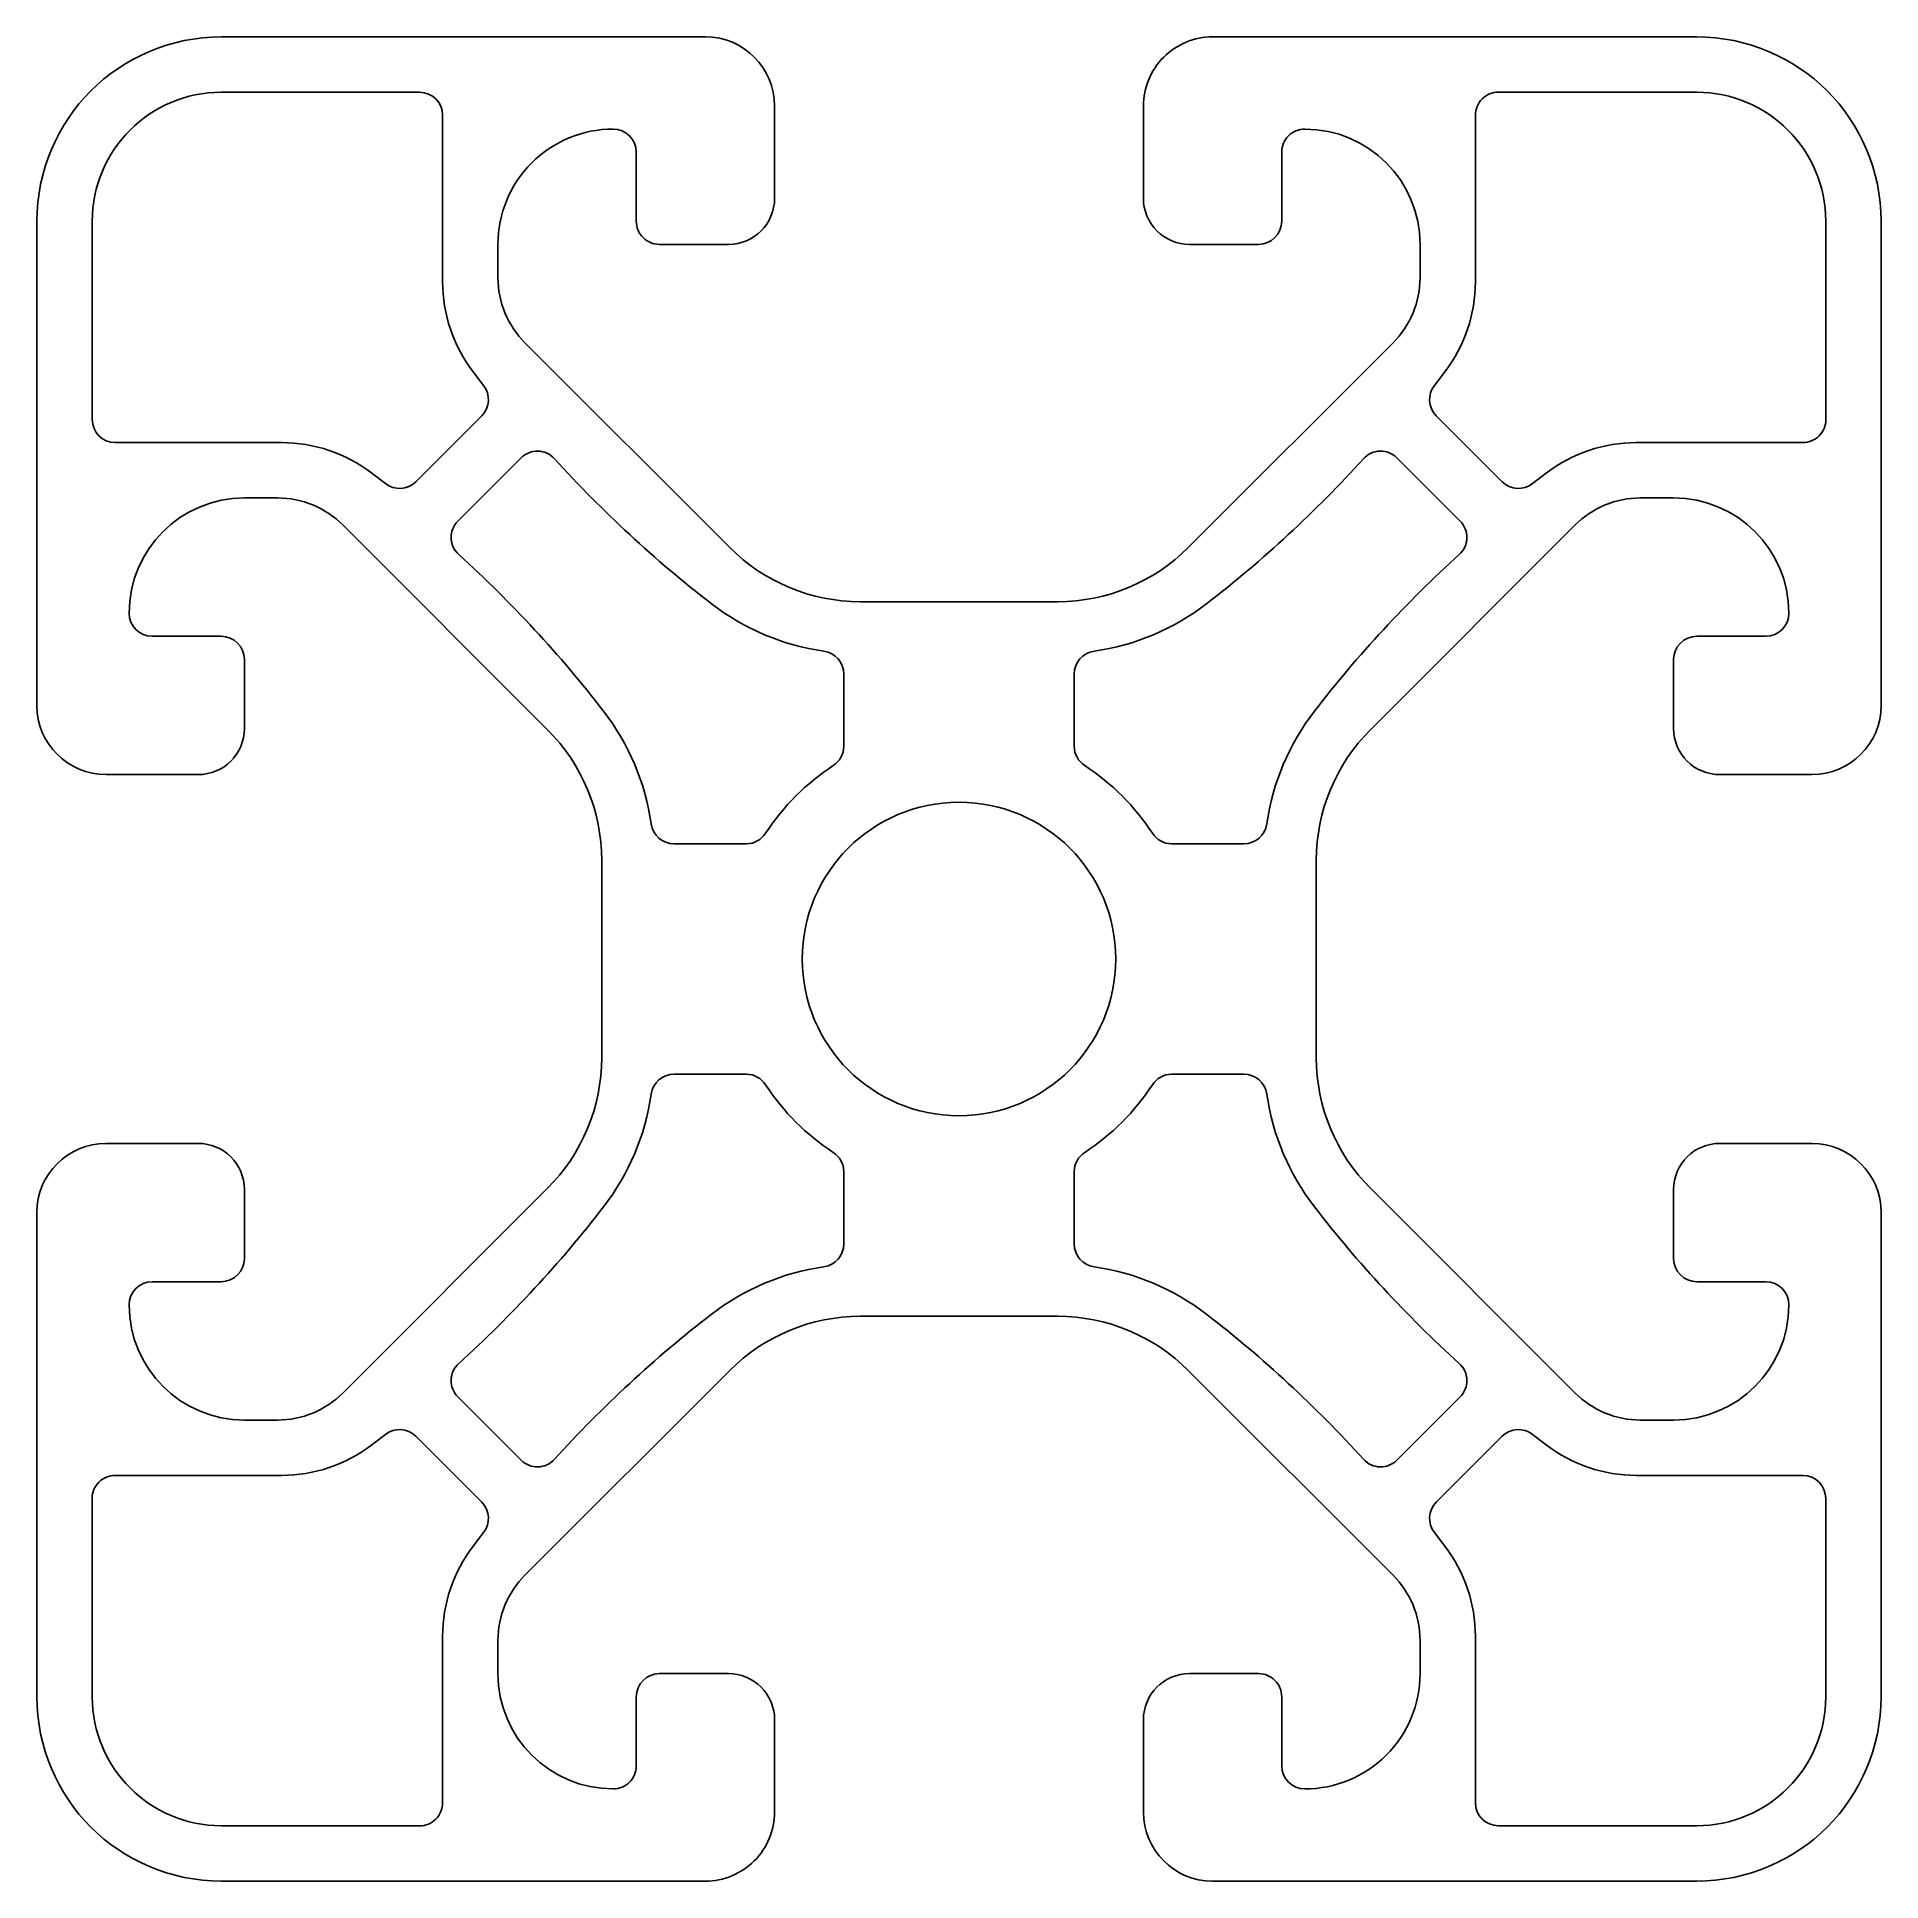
# Model space of a CAD drawing. Extents: x -20 to 20, y -20 to 20.
import ezdxf

# ---------------------------------------------------------------- set-up
doc = ezdxf.new("R2010")
doc.units = 0
doc.header["$LTSCALE"] = 2.4
doc.linetypes.add('PHL_THICK', pattern=[0])
doc.layers.add('PROJECTION', color=7, linetype='CONTINUOUS')

msp = doc.modelspace()

# ---------------------------------------------------------------- linework, layer by layer
at = {"layer": 'PROJECTION', "color": 7, "linetype": 'PHL_THICK'}
for p, q in [((-16, 20), (-5.5, 20)), ((5.5, 20), (16, 20)), ((-15.999999, 18.799999), (-11.7, 18.799999)), ((-3.999999, 16.5), (-3.999999, 18.5)), ((4, 16.5), (4, 18.5)), ((11.700001, 18.799999), (16, 18.799999)), ((-11.2, 14.687147), (-11.2, 18.299999)), ((11.200001, 14.687147), (11.200001, 18.299999)), ((-6.999999, 16), (-6.999999, 17.5)), ((7, 16), (7, 17.5)), ((-20, 5.5), (-20, 16)), ((-18.799999, 11.700001), (-18.799999, 16)), ((20, 5.5), (20, 16)), ((18.799999, 11.7), (18.799999, 15.999999)), ((-9.999999, 14.778427), (-9.999999, 15.5)), ((-6.499999, 15.5), (-4.999999, 15.5)), ((5, 15.5), (6.5, 15.5)), ((10, 14.778427), (10, 15.5)), ((-4.971572, 8.921573), (-9.414212, 13.364213)), ((4.971573, 8.921573), (9.414213, 13.364213)), ((-10.309842, 12.441125), (-10.537755, 12.73784)), ((10.309842, 12.441126), (10.537756, 12.73784)), ((-11.782993, 10.352813), (-10.352813, 11.782993)), ((11.782993, 10.352813), (10.352813, 11.782993)), ((-18.299999, 11.200001), (-14.687147, 11.200001)), ((-10.869594, 9.498445), (-9.498446, 10.869593)), ((10.869593, 9.498446), (9.498445, 10.869594)), ((14.687147, 11.2), (18.299999, 11.2)), ((-12.441126, 10.309842), (-12.73784, 10.537756)), ((12.441125, 10.309842), (12.73784, 10.537755)), ((-15.5, 10), (-14.778427, 10)), ((14.778427, 9.999999), (15.5, 9.999999)), ((-8.921573, 4.971573), (-13.364213, 9.414213)), ((8.921573, 4.971572), (13.364213, 9.414212)), ((-2.143146, 7.75), (2.143147, 7.75)), ((-17.5, 7), (-16, 7)), ((16, 6.999999), (17.5, 6.999999)), ((-15.5, 5), (-15.5, 6.5)), ((15.5, 4.999999), (15.5, 6.499999)), ((-2.5, 4.612548), (-2.5, 6.181005)), ((2.499998, 4.61255), (2.499998, 6.181007)), ((-18.5, 4), (-16.5, 4)), ((16.5, 3.999999), (18.5, 3.999999)), ((-6.181007, 2.499998), (-4.61255, 2.499998)), ((4.612548, 2.5), (6.181005, 2.5)), ((-7.75, -2.143146), (-7.75, 2.143147)), ((7.75, -2.143147), (7.75, 2.143146)), ((-6.181005, -2.5), (-4.612548, -2.5)), ((4.61255, -2.499998), (6.181007, -2.499998)), ((-18.5, -3.999999), (-16.5, -3.999999)), ((16.5, -4), (18.5, -4)), ((-2.499998, -6.181007), (-2.499998, -4.61255)), ((2.5, -6.181005), (2.5, -4.612548)), ((-15.5, -6.499999), (-15.5, -4.999999)), ((-13.364213, -9.414212), (-8.921573, -4.971572)), ((13.364213, -9.414213), (8.921573, -4.971573)), ((15.5, -6.5), (15.5, -5)), ((-20, -16), (-20, -5.5)), ((20, -16), (20, -5.5)), ((-17.5, -6.999999), (-16, -6.999999)), ((16, -7), (17.5, -7)), ((-2.143147, -7.75), (2.143146, -7.75)), ((-9.414213, -13.364213), (-4.971573, -8.921573)), ((9.414212, -13.364213), (4.971572, -8.921573)), ((-9.498445, -10.869594), (-10.869593, -9.498446)), ((9.498446, -10.869593), (10.869594, -9.498445)), ((-15.5, -9.999999), (-14.778427, -9.999999)), ((14.778427, -10), (15.5, -10)), ((-12.73784, -10.537755), (-12.441125, -10.309842)), ((-10.352813, -11.782993), (-11.782993, -10.352813)), ((10.352813, -11.782993), (11.782993, -10.352813)), ((12.73784, -10.537756), (12.441126, -10.309842)), ((-18.299999, -11.2), (-14.687147, -11.2)), ((14.687147, -11.200001), (18.299999, -11.200001)), ((-18.799999, -15.999999), (-18.799999, -11.7)), ((18.799999, -16), (18.799999, -11.700001)), ((-10.537756, -12.73784), (-10.309842, -12.441126)), ((10.537755, -12.73784), (10.309842, -12.441125)), ((-11.200001, -18.299999), (-11.200001, -14.687147)), ((-10, -15.5), (-10, -14.778427)), ((9.999999, -15.5), (9.999999, -14.778427)), ((11.2, -18.299999), (11.2, -14.687147)), ((-6.5, -15.5), (-5, -15.5)), ((4.999999, -15.5), (6.499999, -15.5)), ((-7, -17.5), (-7, -16)), ((6.999999, -17.5), (6.999999, -16)), ((-4, -18.5), (-4, -16.5)), ((3.999999, -18.5), (3.999999, -16.5)), ((-16, -18.799999), (-11.700001, -18.799999)), ((11.7, -18.799999), (15.999999, -18.799999)), ((-16, -20), (-5.5, -20)), ((5.5, -20), (16, -20))]:
    msp.add_line(p, q, dxfattribs=at)
msp.add_circle((0, 0), 3.4, dxfattribs=at)
for centre, radius, start, end in [((-16, 16), 4, 90, 180), ((5.5, 18.5), 1.5, 89.9999956, 180), ((16, 16), 4, 0, 90), ((-5.500001, 18.499998), 1.500002, 0.0000765, 89.9999731), ((-15.999999, 16), 2.8, 90.000001, 180), ((-11.7, 18.3), 0.5, 0, 89.9999592), ((11.700001, 18.299999), 0.5, 89.9999873, 180), ((16, 15.999999), 2.8, 0, 89.999993), ((-7.499999, 15.5), 2.5, 89.9999913, 180), ((7.5, 17.5), 0.5, 89.9999865, 180), ((-7.499999, 17.5), 0.5, 0, 89.9999848), ((7.5, 15.5), 2.5, 0, 89.999997), ((-4.999999, 16.5), 1, 270.0000077, 0), ((5, 16.5), 1, 180, 270.0000066), ((-6.499999, 16), 0.5, 180, 270.0000147), ((6.5, 16), 0.5, 270.000014, 0), ((-8, 14.687147), 3.2, 180, 217.5286856), ((-7.999999, 14.778427), 2.000001, 180, 225.0000145), ((8, 14.778427), 2, 314.9999862, 0), ((8.000001, 14.687147), 3.2, 322.4713146, 0), ((-10.706366, 12.136546), 0.5, 315.0000609, 37.528618), ((10.706368, 12.136546), 0.500001, 142.4714132, 224.9998004), ((-18.299999, 11.700001), 0.5, 180, 269.9999715), ((18.3, 11.7), 0.5, 269.999951, 0), ((-14.687147, 8.000001), 3.2, 52.4713146, 89.9999982), ((14.687147, 8), 3.2, 89.9999956, 127.5286856), ((-9.144893, 10.516039), 0.499999, 42.1863426, 135.0000497), ((10.638855, 28.446274), 26.199999, 222.1863719, 232.3302888), ((-10.638857, 28.446275), 26.2, 307.6697112, 317.813628), ((9.144891, 10.516041), 0.5, 44.9999602, 137.8136606), ((-15.5, 7.5), 2.5, 90.0000002, 180), ((-14.778427, 8), 2, 44.9999862, 90.0000028), ((-12.136546, 10.706368), 0.500001, 232.4714132, 314.9998004), ((12.136546, 10.706366), 0.5, 225.0000609, 307.528618), ((14.778427, 7.999999), 2.000001, 89.9999972, 135.0000145), ((15.5, 7.499999), 2.5, 0, 89.9999998), ((-10.516041, 9.144891), 0.5, 134.9999602, 227.8136606), ((10.516039, 9.144893), 0.499999, 312.1863426, 45.0000497), ((-2.143146, 11.75), 4, 225.0000004, 269.9999992), ((2.143146, 11.75), 4, 270.0000013, 314.9999999), ((-28.446275, -10.638857), 26.2, 37.6697112, 47.813628), ((28.446274, -10.638855), 26.199999, 132.1863719, 142.3302888), ((-2.194427, 11.823793), 5.2, 232.3302889, 261.875267), ((2.194425, 11.823795), 5.2, 278.1247347, 307.6697113), ((-17.5, 7.5), 0.5, 180, 269.9999998), ((17.5, 7.499999), 0.5, 270.0000002, 0), ((-16, 6.5), 0.5, 0, 89.9999998), ((16, 6.499999), 0.5, 90.0000002, 180), ((-3, 6.181006), 0.5, 0, 81.8752443), ((2.999998, 6.181007), 0.5, 98.1247323, 180), ((-18.5, 5.5), 1.5, 180, 269.9999998), ((-11.823795, 2.194425), 5.2, 8.1247347, 37.6697113), ((11.823793, 2.194427), 5.2, 142.3302889, 171.875267), ((18.499998, 5.500001), 1.500002, 270.0000765, 0), ((-16.5, 5), 1, 270.0000002, 0), ((-11.75, 2.143146), 4, 0, 44.9999999), ((11.75, 2.143146), 4, 135.0000004, 180), ((16.5, 4.999999), 1, 180, 269.9999998), ((-3, 4.612549), 0.5, 303.0348219, 0), ((3, 4.61255), 0.500002, 180, 236.9652482), ((-0.001682, 0.001682), 5, 123.0348257, 146.9651743), ((0.001682, 0.001682), 5, 33.0348257, 56.9651743), ((-6.181007, 2.999998), 0.5, 188.1247323, 270.0000019), ((6.181006, 3), 0.5, 269.9999933, 351.8752443), ((-4.61255, 3), 0.500002, 270.0000248, 326.9652482), ((4.612549, 3), 0.5, 213.0348219, 269.9999759), ((-11.75, -2.143146), 4, 315.0000004, 0), ((11.75, -2.143146), 4, 180, 224.9999999), ((-6.181006, -3), 0.5, 89.9999933, 171.8752443), ((-4.612549, -3), 0.5, 33.0348219, 89.9999759), ((-0.001682, -0.001682), 5, 213.0348257, 236.9651743), ((0.001682, -0.001682), 5, 303.0348257, 326.9651743), ((4.61255, -3), 0.500002, 90.0000248, 146.9652482), ((6.181007, -2.999998), 0.5, 8.1247323, 90.0000019), ((-11.823793, -2.194427), 5.2, 322.3302889, 351.875267), ((11.823795, -2.194425), 5.2, 188.1247347, 217.6697113), ((-18.499998, -5.500001), 1.500002, 90.0000765, 180), ((-16.5, -4.999999), 1, 0, 89.9999998), ((16.5, -5), 1, 90.0000002, 180), ((18.5, -5.5), 1.5, 0, 89.9999998), ((-3, -4.61255), 0.500002, 0, 56.9652482), ((3, -4.612549), 0.5, 123.0348219, 180), ((-28.446274, 10.638855), 26.199999, 312.1863719, 322.3302888), ((28.446275, 10.638857), 26.2, 217.6697112, 227.813628), ((-2.999998, -6.181007), 0.5, 278.1247323, 0), ((3, -6.181006), 0.5, 180, 261.8752443), ((-16, -6.499999), 0.5, 270.0000002, 0), ((-2.194425, -11.823795), 5.2, 98.1247347, 127.6697113), ((2.194427, -11.823793), 5.2, 52.3302889, 81.875267), ((16, -6.5), 0.5, 180, 269.9999998), ((-17.5, -7.499999), 0.5, 90.0000002, 180), ((17.5, -7.5), 0.5, 0, 89.9999998), ((-15.5, -7.499999), 2.5, 180, 269.9999998), ((15.5, -7.5), 2.5, 270.0000002, 0), ((10.638857, -28.446275), 26.2, 127.6697112, 137.813628), ((-2.143146, -11.75), 4, 90.0000013, 134.9999999), ((2.143146, -11.75), 4, 45.0000004, 89.9999992), ((-10.638855, -28.446274), 26.199999, 42.1863719, 52.3302888), ((-10.516039, -9.144893), 0.499999, 132.1863426, 225.0000497), ((10.516041, -9.144891), 0.5, 314.9999602, 47.8136606), ((-14.778427, -7.999999), 2.000001, 269.9999972, 315.0000145), ((14.778427, -8), 2, 224.9999862, 270.0000028), ((-12.136546, -10.706366), 0.5, 45.0000609, 127.528618), ((12.136546, -10.706368), 0.500001, 52.4714132, 134.9998004), ((-14.687147, -8), 3.2, 269.9999956, 307.5286856), ((14.687147, -8.000001), 3.2, 232.4713146, 269.9999982), ((-18.3, -11.7), 0.5, 89.999951, 180), ((-9.144891, -10.516041), 0.5, 224.9999602, 317.8136606), ((9.144893, -10.516039), 0.499999, 222.1863426, 315.0000497), ((18.299999, -11.700001), 0.5, 0, 89.9999715), ((-10.706368, -12.136546), 0.500001, 322.4714132, 44.9998004), ((10.706366, -12.136546), 0.5, 135.0000609, 217.528618), ((-8.000001, -14.687147), 3.2, 142.4713146, 180), ((8, -14.687147), 3.2, 0, 37.5286856), ((-8, -14.778427), 2, 134.9999862, 180), ((7.999999, -14.778427), 2.000001, 0, 45.0000145), ((-7.5, -15.5), 2.5, 180, 269.999997), ((-6.5, -16), 0.5, 90.000014, 180), ((-5, -16.5), 1, 0, 90.0000066), ((4.999999, -16.5), 1, 90.0000077, 180), ((6.499999, -16), 0.5, 0, 90.0000147), ((7.499999, -15.5), 2.5, 269.9999913, 0), ((-16, -16), 4, 180, 270), ((-16, -15.999999), 2.8, 180, 269.999993), ((15.999999, -16), 2.8, 270.000001, 0), ((16, -16), 4, 270, 0), ((-7.5, -17.5), 0.5, 269.9999865, 0), ((7.499999, -17.5), 0.5, 180, 269.9999848), ((-11.700001, -18.299999), 0.5, 269.9999873, 0), ((11.7, -18.3), 0.5, 180, 269.9999592), ((-5.5, -18.5), 1.5, 269.9999956, 0), ((5.500001, -18.499998), 1.500002, 180.0000765, 269.9999731)]:
    msp.add_arc(centre, radius, start, end, dxfattribs=at)

doc.saveas('drawing.dxf')
